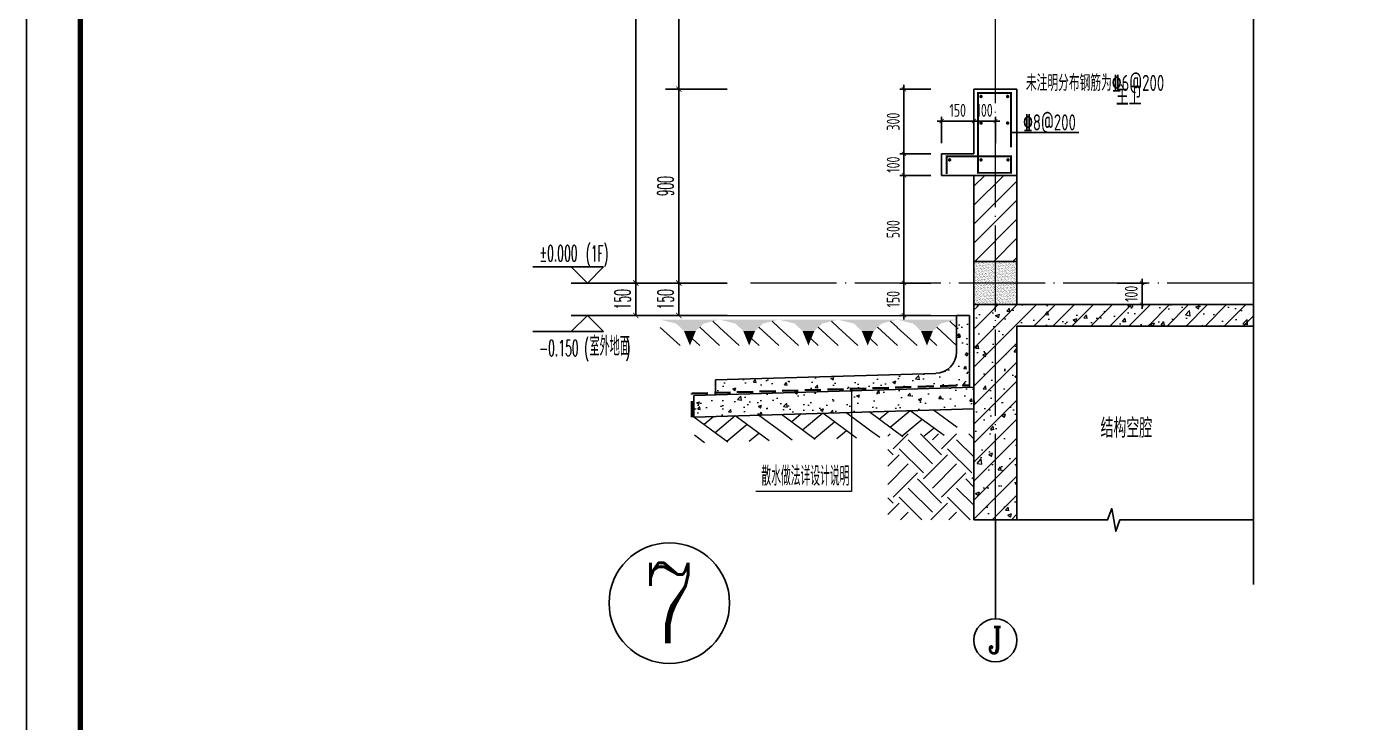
# Model space of a CAD drawing. Extents: x 826826 to 1642106, y -156213 to 399140.
# Drawn here: x 1558146 to 1564314, y 285725 to 288958 of the extents above; entities that cross this region are included whole.
import ezdxf
from ezdxf.enums import TextEntityAlignment as Align

# ---------------------------------------------------------------- set-up
doc = ezdxf.new("R2010")
doc.units = 0
doc.header["$LTSCALE"] = 1000
doc.linetypes.add('DASH', pattern=[0.35, 0.25, -0.1])
doc.linetypes.add('DOTE', pattern=[2.42, 2, -0.2, 0.02, -0.2])
doc.layers.get('0').update_dxf_attribs({"linetype": 'CONTINUOUS'})
doc.layers.get('DEFPOINTS').update_dxf_attribs({"linetype": 'CONTINUOUS'})
for name, color, linetype in [('AXIS', 3, 'CONTINUOUS'), ('AXIS_TEXT', 4, 'CONTINUOUS'), ('COLUMN', 4, 'CONTINUOUS'), ('DIM', 2, 'CONTINUOUS'), ('DIM_ELEV', 3, 'CONTINUOUS'), ('DIM_SYMB', 3, 'CONTINUOUS'), ('PUB_DIM', 3, 'CONTINUOUS'), ('PUB_TEXT', 2, 'CONTINUOUS'), ('REIN', 6, 'CONTINUOUS'), ('S-引出线', 40, 'CONTINUOUS'), ('TEXT', 2, 'CONTINUOUS'), ('WALL', 5, 'CONTINUOUS'), ('yichutu', 7, 'CONTINUOUS'), ('立面-看线', 251, 'CONTINUOUS')]:
    doc.layers.add(name, color=color, linetype=linetype)
for name, color, linetype, lineweight in [('DOTE', 251, 'DOTE', 9), ('PUB_HATCH', 8, 'CONTINUOUS', 9), ('图框', 9, 'CONTINUOUS', 18), ('填充', 251, 'CONTINUOUS', 5), ('平面-排水沟', 86, 'CONTINUOUS', 15), ('立面-中轮廓线', 213, 'CONTINUOUS', 35), ('粉刷', 251, 'CONTINUOUS', 9)]:
    doc.layers.add(name, color=color, linetype=linetype, lineweight=lineweight)
doc.styles.add('_TCH_AXIS', font='COMPLEX', dxfattribs={"bigfont": 'GBCBIG'})
doc.styles.add('_TCH_DIM', font='SIMPLEX.shx', dxfattribs={"width": 0.7, "bigfont": 'GBCBIG.shx'})
doc.styles.add('_TCH_DIM_T3', font='SIMPLEX.shx', dxfattribs={"width": 0.494118, "bigfont": 'GBCBIG.shx'})
doc.styles.add('COMPLEX', font='COMPLEX')
doc.styles.add('DIM_FONT_T3', font='SIMPLEX', dxfattribs={"width": 0.705882, "bigfont": 'GBCBIG'})
doc.styles.add('TSSD_DIMENSION', font='Tssdeng.shx', dxfattribs={"width": 0.7, "bigfont": 'tssdchn.shx'})
doc.styles.add('TSSD_REIN', font='tssdeng.shx', dxfattribs={"width": 0.7, "height": 300, "bigfont": 'tssdchn.shx'})
doc.styles.add('w', font='tssdeng.shx', dxfattribs={"width": 0.8, "bigfont": 'tssdchn.shx'})
doc.dimstyles.new('_TCH_ARCH&&25', dxfattribs={"dimtxt": 74.375, "dimasz": 25, "dimexe": 62.5, "dimexo": 75, "dimgap": 25, "dimtad": 1, "dimdec": 0, "dimzin": 0, "dimdsep": 46, "dimtxsty": '_TCH_DIM_T3', "dimblk": 'ARCHTICK', "dimcen": 0.09, "dimclrt": 7, "dimazin": 0, "dimtfac": 1, "dimtdec": 0, "dimtix": 1, "dimtmove": 2, "dimatfit": 3, "dimldrblk": 'ARCHTICK', "dimfxl": 0, "dimtolj": 1, "dimtzin": 0, "dimarcsym": 0})
doc.dimstyles.new('TSSD_20_20', dxfattribs={"dimtxt": 60, "dimasz": 20, "dimexe": 20, "dimexo": 50, "dimgap": 20, "dimtad": 1, "dimdec": 0, "dimzin": 0, "dimdsep": 46, "dimtxsty": 'TSSD_DIMENSION', "dimblk": 'ARCHTICK', "dimblk1": 'ARCHTICK', "dimblk2": 'ARCHTICK', "dimcen": 0, "dimdle": 20, "dimclrt": 7, "dimadec": 0, "dimazin": 0, "dimtfac": 1, "dimtdec": 0, "dimtix": 1, "dimtmove": 2, "dimatfit": 3, "dimfxl": 0, "dimtolj": 1, "dimtzin": 0, "dimarcsym": 0})
pattern_1 = [(50, (28072.99, 249033.25), (143.452037, -12.550427), [15, -165]), (355, (28072.99, 249033.25), (-27.750267, 150.438427), [12, -132]), (100.4514, (28084.94, 249032.2), (115.701876, 137.88791), [12.74804, -140.22842]), (46.1842, (28072.99, 249073.25), (213.44821, -33.1038), [22.5, -247.5]), (96.6356, (28090.77, 249070.5), (186.93254, 194.82357), [19.12206, -210.3426]), (351.1842, (28072.99, 249073.25), (186.93239, 194.82372), [18, -198]), (21, (28092.99, 249063.25), (119.38141, -80.52378), [15, -165]), (326, (28092.99, 249063.25), (48.663066, 145.03001), [12, -132]), (71.4514, (28102.93, 249056.54), (168.044526, 64.5061), [12.74804, -140.22842]), (37.5, (28072.986, 249033.25), (2.431971, 66.578771), [0, -130.4, 0, -134, 0, -132.5]), (7.5, (28072.986, 249033.25), (52.613907, 78.882342), [0, -76.4, 0, -127.4, 0, -50.5]), (327.5, (28028.386, 249033.25), (106.764487, -4.510974), [0, -50, 0, -156, 0, -207]), (317.5, (28008.39, 249033.25), (116.637234, 20.020996), [0, -65, 0, -103.6, 0, -147])]
pattern_2 = [(45, (689015.794, 456209.414), (-44.194174, 44.194174), []), (50, (689015.8, 456209.41), (179.315046, -15.688034), [18.75, -206.25]), (355, (689015.8, 456209.41), (-34.687833, 188.048033), [15, -165]), (100.4514, (689030.74, 456208.1), (144.627345, 172.359886), [15.935047, -175.285528]), (46.1842, (689015.8, 456259.41), (266.81026, -41.379754), [28.125, -309.375]), (96.6356, (689038.03, 456255.97), (233.66568, 243.52947), [23.90257, -262.92825]), (351.1842, (689015.8, 456259.41), (233.66549, 243.52965), [22.5, -247.5]), (21, (689040.8, 456246.91), (149.226763, -100.654723), [18.75, -206.25]), (326, (689040.8, 456246.91), (60.828833, 181.28751), [15, -165]), (71.4514, (689053.23, 456238.53), (210.055657, 80.632624), [15.935047, -175.285528]), (37.5, (689015.794, 456209.414), (3.039964, 83.2234635), [0, -163, 0, -167.5, 0, -165.625]), (7.5, (689015.79, 456209.41), (65.767384, 98.602928), [0, -95.5, 0, -159.25, 0, -63.125]), (327.5, (688960.044, 456209.414), (133.455609, -5.638718), [0, -62.5, 0, -195, 0, -258.75]), (317.5, (688935.04, 456209.41), (145.796542, 25.026246), [0, -81.25, 0, -129.5, 0, -183.75])]

# ---------------------------------------------------------------- blocks, each defined once
blk = doc.blocks.new('$LinePat$素土夯实')
at = {"color": 0}
for p, q in [((0, -210), (210, 0)), ((120, -300), (420, 0)), ((420, 0), (608, -188)), ((495, -300), (795, 0)), ((615, 0), (705, -90)), ((315, -105), (502, -293)), ((210, -210), (300, -300)), ((705, -300), (795, -210))]:
    blk.add_line(p, q, dxfattribs=at)
blk = doc.blocks.new('$LinePat$自然土壤')
at = {"color": 0}
for p, q in [((0, -90), (71, -19)), ((0, -300), (211, -89)), ((420, -300), (630, -90)), ((210, -300), (286, -224))]:
    blk.add_line(p, q, dxfattribs=at)
for points in [[(0, 0), (630, 0), (168, -45), (462, -45)], [(168, -45), (462, -45), (252, -132), (378, -132)], [(252, -132), (378, -132), (315, -300)]]:
    blk.add_solid(points, dxfattribs=at)
blk = doc.blocks.new('sanshui')
at = {"layer": '粉刷'}
h = blk.add_hatch(dxfattribs=at)
h.set_pattern_fill('混凝土', color=256, scale=20)
h.set_pattern_definition(pattern_1)
edge = h.paths.add_edge_path()
edge.add_line((346317.8, 427329.6), (346257.8, 427329.6))
edge.add_line((346257.8, 427329.6), (346257.8, 427160.3))
edge.add_arc((346157.8, 427160.3), 100, 271.71836, 360, ccw=False)
edge.add_line((346160.8, 427060.3), (345137.8, 427029.6))
edge.add_line((345137.8, 427029.6), (345137.8, 426969.6))
edge.add_line((345137.8, 426969.6), (346317.8, 427005))
edge.add_line((346317.8, 427005), (346317.8, 427329.6))
h = blk.add_hatch(dxfattribs=at)
h.set_pattern_fill('混凝土', color=256, scale=20)
h.set_pattern_definition(pattern_1)
h.paths.add_polyline_path([(346337.8, 426895.6), (346337.8, 426995.6), (345037.8, 426956.6), (345037.8, 426856.6)])
at = {"layer": 'COLUMN'}
for p, q in [((346257.8, 427329.6), (346317.8, 427329.6)), ((346257.8, 427160.3), (346257.8, 427329.6)), ((346317.8, 426995), (346317.8, 427329.6)), ((346160.8, 427060.3), (345137.8, 427029.6)), ((346338.1, 426995.6), (345037.8, 426956.6)), ((345137.8, 426959.6), (345137.8, 427029.6)), ((345037.8, 426856.6), (345037.8, 426956.6)), ((346338.1, 426895.6), (345037.8, 426856.6))]:
    blk.add_line(p, q, dxfattribs=at)
blk.add_arc((346157.8, 427160.3), 100, 271.71836, 0, dxfattribs=at)
at = {"layer": '立面-中轮廓线', "linetype": 'DASH', "ltscale": 0.3}
blk.add_lwpolyline([(345027.8, 426856.6), (345027.8, 426966.3), (346317.8, 427005)], dxfattribs=at)
at = {"layer": '粉刷'}
blk.add_line((344881.5, 427329.6), (346257.8, 427329.6), dxfattribs=at)
at = {"layer": '粉刷', "yscale": 0.4, "zscale": 0.4}
for name, p, xscale, rotation in [('$LinePat$自然土壤', (345156.8, 427309.6), -0.4369306507241237, 359.9999999999903), ('$LinePat$自然土壤', (345432, 427309.6), -0.4369306507241237, 359.9999999999903), ('$LinePat$自然土壤', (345707.3, 427309.6), -0.4369306507241237, 359.9999999999903), ('$LinePat$自然土壤', (345982.6, 427309.6), -0.4369306507241237, 359.9999999999903), ('$LinePat$自然土壤', (346257.8, 427309.6), -0.4369306507241237, 359.9999999999903), ('$LinePat$素土夯实', (345444.5, 426868.8), -0.5117605352322558, 1.718358001643932), ('$LinePat$素土夯实', (345851.2, 426881), -0.5117605352322558, 1.718358001643932), ('$LinePat$素土夯实', (346257.8, 426893.2), -0.5117605352322558, 1.718358001643932)]:
    blk.add_blockref(name, p, dxfattribs=dict(at, xscale=xscale, rotation=rotation))
blk = doc.blocks.new('GFDDDDRG')
at = {"layer": '图框'}
blk.add_lwpolyline([(923310, -107437), (923310, -159999), (893610, -159999), (893610, -107437)], close=True, dxfattribs=at)
blk.add_lwpolyline([(923310, -107437), (923310, -159999), (893610, -159999), (893610, -107437)], close=True, dxfattribs=at)
at = {"layer": '图框', "const_width": 50}
blk.add_lwpolyline([(894110, -159499), (922810, -159499), (922810, -108687), (894110, -108687)], close=True, dxfattribs=at)
blk = doc.blocks.new('yct-1051-594-26275-14850-25-1002.0')
at = {"layer": 'yichutu', "color": 7}
blk.add_lwpolyline([(0, 0), (0, 14850), (26275, 14850), (26275, 0)], close=True, dxfattribs=at)
blk = doc.blocks.new('_ArchTick')
at = {"color": 0, "linetype": 'ByBlock', "const_width": 0.15}
blk.add_lwpolyline([(-0.5, -0.5), (0.5, 0.5)], dxfattribs=at)
blk = doc.blocks.new('*D1627')
at = {"layer": 'DEFPOINTS', "color": 0}
for p in [(1562546.4, 288518.7), (1562396.4, 288366.4), (1562546.4, 288366.4)]:
    blk.add_point(p, dxfattribs=at)
at = {"layer": 'DIM', "color": 0, "lineweight": -2}
for p, q in [((1562396.4, 288416.4), (1562396.4, 288538.7)), ((1562546.4, 288416.4), (1562546.4, 288538.7)), ((1562376.4, 288518.7), (1562566.4, 288518.7))]:
    blk.add_line(p, q, dxfattribs=at)
at = {"layer": 'DIM', "color": 0, "lineweight": -2, "xscale": 20, "yscale": 20, "zscale": 20, "rotation": 180}
blk.add_blockref('_ArchTick', (1562396.4, 288518.7), dxfattribs=at)
at = {"layer": 'DIM', "color": 0, "lineweight": -2, "xscale": 20, "yscale": 20, "zscale": 20}
blk.add_blockref('_ArchTick', (1562546.4, 288518.7), dxfattribs=at)
at = {"layer": 'DIM', "color": 7, "insert": (1562471.4, 288568.7), "char_height": 60, "attachment_point": 5, "style": 'TSSD_DIMENSION'}
blk.add_mtext('\\A1;150', dxfattribs=at)
blk = doc.blocks.new('*D1628')
at = {"layer": 'DEFPOINTS', "color": 0}
for p in [(1562646.4, 288518.7), (1562546.4, 288366.4), (1562646.4, 288366.4)]:
    blk.add_point(p, dxfattribs=at)
at = {"layer": 'DIM', "color": 0, "lineweight": -2}
for p, q in [((1562546.4, 288416.4), (1562546.4, 288538.7)), ((1562646.4, 288416.4), (1562646.4, 288538.7)), ((1562546.4, 288518.7), (1562526.4, 288518.7)), ((1562546.4, 288518.7), (1562646.4, 288518.7)), ((1562646.4, 288518.7), (1562666.4, 288518.7))]:
    blk.add_line(p, q, dxfattribs=at)
at = {"layer": 'DIM', "color": 0, "lineweight": -2, "xscale": 20, "yscale": 20, "zscale": 20}
blk.add_blockref('_ArchTick', (1562546.4, 288518.7), dxfattribs=at)
at = {"layer": 'DIM', "color": 0, "lineweight": -2, "xscale": 20, "yscale": 20, "zscale": 20, "rotation": 180}
blk.add_blockref('_ArchTick', (1562646.4, 288518.7), dxfattribs=at)
at = {"layer": 'DIM', "color": 7, "insert": (1562596.4, 288568.7), "char_height": 60, "attachment_point": 5, "style": 'TSSD_DIMENSION'}
blk.add_mtext('\\A1;100', dxfattribs=at)
blk = doc.blocks.new('*D1666')
at = {"layer": 'DEFPOINTS', "color": 0}
for p in [(1562221.8, 288666.4), (1562396.4, 288666.4), (1562396.4, 288366.4)]:
    blk.add_point(p, dxfattribs=at)
at = {"layer": 'DIM', "color": 0, "lineweight": -2}
for p, q in [((1562346.4, 288666.4), (1562201.8, 288666.4)), ((1562221.8, 288346.4), (1562221.8, 288686.4)), ((1562346.4, 288366.4), (1562201.8, 288366.4))]:
    blk.add_line(p, q, dxfattribs=at)
at = {"layer": 'DIM', "color": 0, "lineweight": -2, "xscale": 20, "yscale": 20, "zscale": 20}
for p, rotation in [((1562221.8, 288666.4), 90), ((1562221.8, 288366.4), 270)]:
    blk.add_blockref('_ArchTick', p, dxfattribs=dict(at, rotation=rotation))
at = {"layer": 'DIM', "color": 7, "insert": (1562171.8, 288516.4), "char_height": 60, "attachment_point": 5, "rotation": 90, "style": 'TSSD_DIMENSION'}
blk.add_mtext('\\A1;300', dxfattribs=at)
blk = doc.blocks.new('*D1667')
at = {"layer": 'DEFPOINTS', "color": 0}
for p in [(1562221.8, 288366.4), (1562396.4, 288366.4), (1562396.4, 288266.4)]:
    blk.add_point(p, dxfattribs=at)
at = {"layer": 'DIM', "color": 0, "lineweight": -2}
for p, q in [((1562346.4, 288366.4), (1562201.8, 288366.4)), ((1562221.8, 288366.4), (1562221.8, 288386.4)), ((1562221.8, 288266.4), (1562221.8, 288366.4)), ((1562346.4, 288266.4), (1562201.8, 288266.4)), ((1562221.8, 288266.4), (1562221.8, 288246.4))]:
    blk.add_line(p, q, dxfattribs=at)
at = {"layer": 'DIM', "color": 0, "lineweight": -2, "xscale": 20, "yscale": 20, "zscale": 20}
for p, rotation in [((1562221.8, 288366.4), 270), ((1562221.8, 288266.4), 90)]:
    blk.add_blockref('_ArchTick', p, dxfattribs=dict(at, rotation=rotation))
at = {"layer": 'DIM', "color": 7, "insert": (1562171.8, 288316.4), "char_height": 60, "attachment_point": 5, "rotation": 90, "style": 'TSSD_DIMENSION'}
blk.add_mtext('\\A1;100', dxfattribs=at)
blk = doc.blocks.new('*D1668')
at = {"layer": 'DEFPOINTS', "color": 0}
for p in [(1562221.8, 288266.4), (1562396.4, 288266.4), (1562396.4, 287766.4)]:
    blk.add_point(p, dxfattribs=at)
at = {"layer": 'DIM', "color": 0, "lineweight": -2}
for p, q in [((1562221.8, 287746.4), (1562221.8, 288286.4)), ((1562346.4, 288266.4), (1562201.8, 288266.4)), ((1562346.4, 287766.4), (1562201.8, 287766.4))]:
    blk.add_line(p, q, dxfattribs=at)
at = {"layer": 'DIM', "color": 0, "lineweight": -2, "xscale": 20, "yscale": 20, "zscale": 20}
for p, rotation in [((1562221.8, 288266.4), 90), ((1562221.8, 287766.4), 270)]:
    blk.add_blockref('_ArchTick', p, dxfattribs=dict(at, rotation=rotation))
at = {"layer": 'DIM', "color": 7, "insert": (1562171.8, 288016.4), "char_height": 60, "attachment_point": 5, "rotation": 90, "style": 'TSSD_DIMENSION'}
blk.add_mtext('\\A1;500', dxfattribs=at)
blk = doc.blocks.new('*D1669')
at = {"layer": 'DEFPOINTS', "color": 0}
for p in [(1562221.8, 287766.4), (1562396.4, 287766.4), (1562396.4, 287616.4)]:
    blk.add_point(p, dxfattribs=at)
at = {"layer": 'DIM', "color": 0, "lineweight": -2}
for p, q in [((1562221.8, 287596.4), (1562221.8, 287786.4)), ((1562346.4, 287766.4), (1562201.8, 287766.4)), ((1562346.4, 287616.4), (1562201.8, 287616.4))]:
    blk.add_line(p, q, dxfattribs=at)
at = {"layer": 'DIM', "color": 0, "lineweight": -2, "xscale": 20, "yscale": 20, "zscale": 20}
for p, rotation in [((1562221.8, 287766.4), 90), ((1562221.8, 287616.4), 270)]:
    blk.add_blockref('_ArchTick', p, dxfattribs=dict(at, rotation=rotation))
at = {"layer": 'DIM', "color": 7, "insert": (1562171.8, 287691.4), "char_height": 60, "attachment_point": 5, "rotation": 90, "style": 'TSSD_DIMENSION'}
blk.add_mtext('\\A1;150', dxfattribs=at)
blk = doc.blocks.new('*D1689')
at = {"layer": 'DEFPOINTS', "color": 0}
for p in [(1563161.6, 287766.4), (1563327.5, 287766.4), (1563161.6, 287666.4)]:
    blk.add_point(p, dxfattribs=at)
at = {"layer": 'DIM', "color": 0, "lineweight": -2}
for p, q in [((1563327.5, 287766.4), (1563327.5, 287786.4)), ((1563211.6, 287766.4), (1563347.5, 287766.4)), ((1563327.5, 287666.4), (1563327.5, 287766.4)), ((1563211.6, 287666.4), (1563347.5, 287666.4)), ((1563327.5, 287666.4), (1563327.5, 287646.4))]:
    blk.add_line(p, q, dxfattribs=at)
at = {"layer": 'DIM', "color": 0, "lineweight": -2, "xscale": 20, "yscale": 20, "zscale": 20}
for p, rotation in [((1563327.5, 287766.4), 270), ((1563327.5, 287666.4), 90)]:
    blk.add_blockref('_ArchTick', p, dxfattribs=dict(at, rotation=rotation))
at = {"layer": 'DIM', "color": 7, "insert": (1563277.5, 287716.4), "char_height": 60, "attachment_point": 5, "rotation": 90, "style": 'TSSD_DIMENSION'}
blk.add_mtext('\\A1;100', dxfattribs=at)
blk = doc.blocks.new('*D1704')
at = {"layer": 'DEFPOINTS', "color": 0}
for p in [(1561176.2, 287766.4), (1561476.2, 287766.4), (1561476.2, 287615.9)]:
    blk.add_point(p, dxfattribs=at)
at = {"layer": 'PUB_DIM', "color": 0, "lineweight": -2}
for p, q in [((1561401.2, 287766.4), (1561113.7, 287766.4)), ((1561176.2, 287615.9), (1561176.2, 287766.4)), ((1561401.2, 287615.9), (1561113.7, 287615.9))]:
    blk.add_line(p, q, dxfattribs=at)
at = {"layer": 'PUB_DIM', "color": 0, "lineweight": -2, "xscale": 25, "yscale": 25, "zscale": 25}
for p, rotation in [((1561176.2, 287766.4), 90), ((1561176.2, 287615.9), 270)]:
    blk.add_blockref('_ArchTick', p, dxfattribs=dict(at, rotation=rotation))
at = {"layer": 'PUB_DIM', "color": 7, "insert": (1561114, 287691.1), "char_height": 74.38, "attachment_point": 5, "rotation": 90, "style": '_TCH_DIM_T3'}
blk.add_mtext('\\A1;150', dxfattribs=at)
blk = doc.blocks.new('*D1705')
at = {"layer": 'DEFPOINTS', "color": 0}
for p in [(1561176.2, 288666.4), (1561476.2, 288666.4), (1561476.2, 287766.4)]:
    blk.add_point(p, dxfattribs=at)
at = {"layer": 'PUB_DIM', "color": 0, "lineweight": -2}
for p, q in [((1561401.2, 288666.4), (1561113.7, 288666.4)), ((1561176.2, 287766.4), (1561176.2, 288666.4)), ((1561401.2, 287766.4), (1561113.7, 287766.4))]:
    blk.add_line(p, q, dxfattribs=at)
at = {"layer": 'PUB_DIM', "color": 0, "lineweight": -2, "xscale": 25, "yscale": 25, "zscale": 25}
for p, rotation in [((1561176.2, 288666.4), 90), ((1561176.2, 287766.4), 270)]:
    blk.add_blockref('_ArchTick', p, dxfattribs=dict(at, rotation=rotation))
at = {"layer": 'PUB_DIM', "color": 7, "insert": (1561114, 288216.4), "char_height": 74.38, "attachment_point": 5, "rotation": 90, "style": '_TCH_DIM_T3'}
blk.add_mtext('\\A1;900', dxfattribs=at)
blk = doc.blocks.new('*D1706')
at = {"layer": 'DEFPOINTS', "color": 0}
for p in [(1561176.2, 290066.4), (1561476.2, 290066.4), (1561476.2, 288666.4)]:
    blk.add_point(p, dxfattribs=at)
at = {"layer": 'PUB_DIM', "color": 0, "lineweight": -2}
for p, q in [((1561401.2, 290066.4), (1561113.7, 290066.4)), ((1561176.2, 288666.4), (1561176.2, 290066.4)), ((1561401.2, 288666.4), (1561113.7, 288666.4))]:
    blk.add_line(p, q, dxfattribs=at)
at = {"layer": 'PUB_DIM', "color": 0, "lineweight": -2, "xscale": 25, "yscale": 25, "zscale": 25}
for p, rotation in [((1561176.2, 290066.4), 90), ((1561176.2, 288666.4), 270)]:
    blk.add_blockref('_ArchTick', p, dxfattribs=dict(at, rotation=rotation))
at = {"layer": 'PUB_DIM', "color": 7, "insert": (1561114, 289366.4), "char_height": 74.38, "attachment_point": 5, "rotation": 90, "style": '_TCH_DIM_T3'}
blk.add_mtext('\\A1;1400', dxfattribs=at)
blk = doc.blocks.new('*D1721')
at = {"layer": 'DEFPOINTS', "color": 0}
for p in [(1560976.2, 287766.4), (1561476.2, 287766.4), (1561476.2, 287615.9)]:
    blk.add_point(p, dxfattribs=at)
at = {"layer": 'PUB_DIM', "color": 0, "lineweight": -2}
for p, q in [((1561401.2, 287766.4), (1560913.7, 287766.4)), ((1560976.2, 287615.9), (1560976.2, 287766.4)), ((1561401.2, 287615.9), (1560913.7, 287615.9))]:
    blk.add_line(p, q, dxfattribs=at)
at = {"layer": 'PUB_DIM', "color": 0, "lineweight": -2, "xscale": 25, "yscale": 25, "zscale": 25}
for p, rotation in [((1560976.2, 287766.4), 90), ((1560976.2, 287615.9), 270)]:
    blk.add_blockref('_ArchTick', p, dxfattribs=dict(at, rotation=rotation))
at = {"layer": 'PUB_DIM', "color": 7, "insert": (1560914, 287691.1), "char_height": 74.38, "attachment_point": 5, "rotation": 90, "style": '_TCH_DIM_T3'}
blk.add_mtext('\\A1;150', dxfattribs=at)
blk = doc.blocks.new('*D1722')
at = {"layer": 'DEFPOINTS', "color": 0}
for p in [(1560976.2, 290666.4), (1561476.2, 290666.4), (1561476.2, 287766.4)]:
    blk.add_point(p, dxfattribs=at)
at = {"layer": 'PUB_DIM', "color": 0, "lineweight": -2}
for p, q in [((1561401.2, 290666.4), (1560913.7, 290666.4)), ((1560976.2, 287766.4), (1560976.2, 290666.4)), ((1561401.2, 287766.4), (1560913.7, 287766.4))]:
    blk.add_line(p, q, dxfattribs=at)
at = {"layer": 'PUB_DIM', "color": 0, "lineweight": -2, "xscale": 25, "yscale": 25, "zscale": 25}
for p, rotation in [((1560976.2, 290666.4), 90), ((1560976.2, 287766.4), 270)]:
    blk.add_blockref('_ArchTick', p, dxfattribs=dict(at, rotation=rotation))
at = {"layer": 'PUB_DIM', "color": 7, "insert": (1560914, 289216.4), "char_height": 74.38, "attachment_point": 5, "rotation": 90, "style": '_TCH_DIM_T3'}
blk.add_mtext('\\A1;2900', dxfattribs=at)
blk = doc.blocks.new('_AXISO')
blk.add_circle((0, 0), 0.5)
at = {"layer": 'AXIS_TEXT', "style": 'COMPLEX', "width": 1.041667}
blk.add_attdef('A', text='', height=0.56, dxfattribs=at).set_placement((-0.25, -0.28), (0.25, -0.28), align=Align.FIT)
blk = doc.blocks.new('20210809.02282773')
at = {"layer": 'REIN', "const_width": 9}
blk.add_lwpolyline([(87154.5, 66580.9), (87154.5, 66662.3), (87453.9, 66662.3), (87453.9, 66586), (87300.3, 66586), (87300.3, 66956.5), (87453.6, 66956.5), (87453.6, 66703.7)], dxfattribs=at)
at = {"layer": 'REIN', "const_width": 8}
for points in [[(87310, 66940.5, 1), (87318, 66940.5, 1)], [(87433.8, 66940.5, 1), (87441.8, 66940.5, 1)], [(87310, 66817, 1), (87318, 66817, 1)], [(87433.8, 66817, 1), (87441.8, 66817, 1)], [(87164.2, 66646.1, 1), (87172.2, 66646.1, 1)], [(87310, 66646.1, 1), (87318, 66646.1, 1)], [(87435.7, 66646.1, 1), (87443.7, 66646.1, 1)]]:
    blk.add_lwpolyline(points, format="xyb", close=True, dxfattribs=at)
at = {"layer": 'S-引出线'}
blk.add_lwpolyline([(87768.9, 66773.1), (87456.3, 66773.1)], dxfattribs=at)
at = {"layer": 'TEXT', "width": 0.7}
for s, rotation, style, p in [('未注明分布钢筋为%%1326@200', 0, 'TSSD_REIN', (87522.7, 66966)), ('%%1328@200', 360, 'w', (87510, 66782.7))]:
    blk.add_text(s, height=75, rotation=rotation, dxfattribs=dict(at, style=style)).set_placement(p)

msp = doc.modelspace()

# ---------------------------------------------------------------- hatches: boundary and pattern name
at = {"layer": 'PUB_HATCH'}
h = msp.add_hatch(dxfattribs=at)
h.set_pattern_fill('普通砖', color=256, scale=25, style=0)
h.set_pattern_definition([(45, (689015.794, 456254.29), (-44.1941915, 44.1941915), [])])
h.paths.add_polyline_path([(1562746.39, 287866.38), (1562746.39, 288266.38), (1562546.39, 288266.38), (1562546.39, 287866.38)])
h = msp.add_hatch(dxfattribs=at)
h.set_pattern_fill('钢筋混凝土', color=256, scale=25, style=0)
h.set_pattern_definition(pattern_2)
h.paths.add_polyline_path([(1562746.36, 286666.38), (1562746.39, 287566.38), (1562546.39, 287666.38), (1562546.36, 286666.38)])
h = msp.add_hatch(dxfattribs=at)
h.set_pattern_fill('钢筋混凝土', color=256, scale=25, style=0)
h.set_pattern_definition(pattern_2)
h.paths.add_polyline_path([(1563844.92, 287666.38), (1562546.39, 287666.38), (1562746.39, 287566.38), (1563844.92, 287566.38)])
at = {"layer": '填充'}
h = msp.add_hatch(dxfattribs=at)
h.set_pattern_fill('EARTH', color=250, scale=50, angle=45, style=0)
h.set_pattern_definition([(45, (447048.12, -168526.99), (0, 224.506403), [158.75, -158.75]), (45, (447006.02, -168484.9), (0, 224.506403), [158.75, -158.75]), (45, (446963.93, -168442.8), (0, 224.506403), [158.75, -158.75]), (135, (446963.93, -168414.74), (-224.506403, 0), [158.75, -158.75]), (135, (447006.02, -168372.64), (-224.506403, 0), [158.75, -158.75]), (135, (447048.12, -168330.55), (-224.506403, 0), [158.75, -158.75])])
h.paths.add_polyline_path([(1562546.39, 287066.38), (1562146.39, 287066.38), (1562146.39, 286666.38), (1562546.39, 286666.38)])
at = {"layer": '立面-看线'}
h = msp.add_hatch(dxfattribs=at)
h.set_pattern_fill('碎沙', color=256, scale=4)
h.set_pattern_definition([(37.5, (761493.152, -97695.57), (-0.32000626, 9.78826475), [0, -7.7216, 0, -8.636, 0, -8.255]), (7.5, (761493.152, -97695.57), (8.99046566, 14.33650201), [0, -4.1656, 0, -6.9596, 0, -2.667]), (327.5, (761486.904, -97695.57), (15.819847405, 0.02874369), [0, -2.54, 0, -9.144, 0, -11.938]), (317.5, (761486.904, -97695.57), (15.27112905, 4.45858647), [0, -1.27, 0, -5.9944, 0, -6.858])])
h.paths.add_polyline_path([(1562546.39, 287666.38), (1562746.39, 287666.38), (1562746.39, 287866.38), (1562546.39, 287866.38)])

# ---------------------------------------------------------------- linework, layer by layer
at = {"layer": 'AXIS'}
msp.add_line((1562646.36, 286666.38), (1562646.36, 286206.99), dxfattribs=at)
at = {"layer": 'AXIS', "color": 6}
msp.add_circle((1561131.78, 286279.8), 280, dxfattribs=at)
at = {"layer": 'DIM_ELEV'}
for p, q in [((1560826.2, 287841.38), (1560498.2, 287841.38)), ((1560751.2, 287766.38), (1560676.2, 287841.38)), ((1560751.2, 287766.38), (1560826.2, 287841.38)), ((1561176.2, 287766.38), (1560676.2, 287766.38)), ((1560751.2, 287615.91), (1560676.2, 287540.91)), ((1561176.2, 287615.91), (1560676.2, 287615.91)), ((1560751.2, 287615.91), (1560826.2, 287540.91)), ((1560826.2, 287540.91), (1560498.2, 287540.91))]:
    msp.add_line(p, q, dxfattribs=at)
at = {"layer": 'DIM_SYMB'}
for points in [[(1563844.92, 303746.38), (1563844.92, 295084.51), (1563897.42, 295065.4), (1563792.42, 295046.88), (1563844.92, 295028.26), (1563844.92, 286366.38)], [(1562546.39, 286666.38), (1563167.53, 286666.38), (1563186.64, 286718.88), (1563205.15, 286613.88), (1563223.78, 286666.38), (1563844.92, 286666.38)]]:
    msp.add_lwpolyline(points, dxfattribs=at)
at = {"layer": 'DOTE', "color": 1, "linetype": 'DOTE', "ltscale": 0.2}
for p, q in [((1562646.39, 286666.38), (1562646.39, 304346.39)), ((1563844.92, 287766.39), (1561476.2, 287766.39))]:
    msp.add_line(p, q, dxfattribs=at)
at = {"layer": 'WALL'}
for p, q in [((1562546.39, 288366.38), (1562546.39, 288666.38)), ((1562546.39, 288666.38), (1562746.39, 288666.38)), ((1562746.39, 288366.38), (1562746.39, 288666.38)), ((1562546.39, 288366.38), (1562396.39, 288366.38)), ((1562396.39, 288366.38), (1562396.39, 288266.38)), ((1562746.39, 288266.38), (1562746.39, 288366.38)), ((1562396.39, 288266.38), (1562746.39, 288266.38)), ((1562546.39, 287866.38), (1562546.39, 288266.38)), ((1562746.39, 287866.38), (1562746.39, 288266.38)), ((1562546.39, 287866.38), (1562746.39, 287866.38)), ((1562546.36, 286666.38), (1562546.39, 287666.38)), ((1563844.92, 287666.38), (1562546.39, 287666.38)), ((1563844.92, 287566.38), (1563844.92, 287666.38)), ((1562746.36, 286666.38), (1562746.39, 287566.38)), ((1563844.92, 287566.38), (1562746.39, 287566.38)), ((1562546.36, 286666.38), (1562746.36, 286666.38))]:
    msp.add_line(p, q, dxfattribs=at)
msp.add_lwpolyline([(1562546.39, 287866.38), (1562746.39, 287866.38), (1562746.39, 287666.38), (1562546.39, 287666.38)], close=True, dxfattribs=at)
at = {"layer": '平面-排水沟'}
for p, q in [((1561977.38, 287266.79), (1561977.38, 286798.95)), ((1561977.38, 286798.95), (1561533.24, 286798.95))]:
    msp.add_line(p, q, dxfattribs=at)
at = {"layer": '平面-排水沟', "const_width": 6.67}
msp.add_lwpolyline([(1561977.38, 287270.12, 1), (1561977.38, 287263.46, 1)], format="xyb", close=True, dxfattribs=at)

# ---------------------------------------------------------------- block references
at = {"xscale": 0.5, "yscale": 0.5, "zscale": 0.5}
msp.add_blockref('GFDDDDRG', (1111341.4, 362492.89), dxfattribs=at)
msp.add_blockref('sanshui', (1216208.27, -139713.25))
at = {"layer": 'AXIS'}
ref = msp.add_blockref('_AXISO', (1562646.36, 286106.99), dxfattribs=dict(at, xscale=200, yscale=200, zscale=200))
ref.add_attrib('A', 'J', dxfattribs={"layer": 'AXIS_TEXT', "height": 124.02, "style": '_TCH_AXIS'}).set_placement((1562613.88, 286044.98), (1562678.84, 286044.98), align=Align.FIT)
at = {"layer": 'REIN'}
msp.add_blockref('20210809.02282773', (1475265.35, 221692.52), dxfattribs=at)
at = {"layer": 'yichutu', "rotation": 270}
msp.add_blockref('yct-1051-594-26275-14850-25-1002.0', (1558146.29, 308774.41), dxfattribs=at)

# ---------------------------------------------------------------- texts
at = {"layer": 'AXIS_TEXT', "color": 6, "style": '_TCH_AXIS'}
msp.add_text('7', height=372.76, dxfattribs=at).set_placement((1561007.53, 286093.42), (1561256.03, 286093.42), align=Align.FIT)
at = {"layer": 'PUB_TEXT'}
for s, height, style, width, p in [('主卫', 90, 'TSSD_REIN', 0.7, (1563205.61, 288592.01)), ('%%P0.000', 74.375, '_TCH_DIM', 0.494118, (1560529.2, 287867.63)), ('(1F)', 74.375, '_TCH_DIM', 0.494118, (1560744.57, 287866.41)), ('-0.150', 74.375, '_TCH_DIM', 0.494118, (1560527.8, 287427.16)), ('(', 74.38, '_TCH_DIM', 0.494118, (1560736.52, 287428.39)), ('室外地面', 89.362, '_TCH_DIM', 0.7, (1560761.02, 287428.39)), (')', 74.38, '_TCH_DIM', 0.494118, (1560927.83, 287428.39)), ('结构空腔', 90, 'TSSD_REIN', 0.7, (1563134.82, 287047.8)), ('散水做法详设计说明', 89.362, 'DIM_FONT_T3', 0.705882, (1561559.49, 286825.2))]:
    msp.add_text(s, height=height, dxfattribs=dict(at, style=style, width=width)).set_placement(p)

# ---------------------------------------------------------------- dimensions: what is measured, and where the dimension line sits
at = {"layer": 'DIM'}
for p1, p2, distance, picture, middle in [((1562396.39, 288366.38), (1562396.39, 288666.38), 174.61, '*D1666', (1562171.78, 288516.38)), ((1562396.39, 288366.41), (1562546.39, 288366.41), 152.32, '*D1627', (1562471.39, 288568.73)), ((1562546.39, 288366.41), (1562646.39, 288366.41), 152.32, '*D1628', (1562596.39, 288568.73)), ((1562396.39, 288266.38), (1562396.39, 288366.38), 174.61, '*D1667', (1562171.78, 288316.38)), ((1562396.39, 287766.38), (1562396.39, 288266.38), 174.61, '*D1668', (1562171.78, 288016.38)), ((1562396.39, 287616.38), (1562396.39, 287766.38), 174.61, '*D1669', (1562171.78, 287691.38)), ((1563161.57, 287666.38), (1563161.57, 287766.38), -165.96, '*D1689', (1563277.53, 287716.38))]:
    dim = msp.add_aligned_dim(p1=p1, p2=p2, distance=distance, dimstyle='TSSD_20_20', dxfattribs=at)
    dim.commit()
    dim.dimension.update_dxf_attribs({"geometry": picture, "text_midpoint": middle})
at = {"layer": 'PUB_DIM'}
for p1, p2, distance, picture, middle in [((1561476.2, 287766.38), (1561476.2, 290666.38), 500, '*D1722', (1560914.01, 289216.38)), ((1561476.2, 288666.38), (1561476.2, 290066.38), 300, '*D1706', (1561114.01, 289366.38)), ((1561476.2, 287766.38), (1561476.2, 288666.38), 300, '*D1705', (1561114.01, 288216.38)), ((1561476.2, 287615.91), (1561476.2, 287766.38), 500, '*D1721', (1560914.01, 287691.15)), ((1561476.2, 287615.91), (1561476.2, 287766.38), 300, '*D1704', (1561114.01, 287691.15))]:
    dim = msp.add_aligned_dim(p1=p1, p2=p2, distance=distance, dimstyle='_TCH_ARCH&&25', dxfattribs=at)
    dim.commit()
    dim.dimension.update_dxf_attribs({"geometry": picture, "text_midpoint": middle})

doc.saveas('drawing.dxf')
